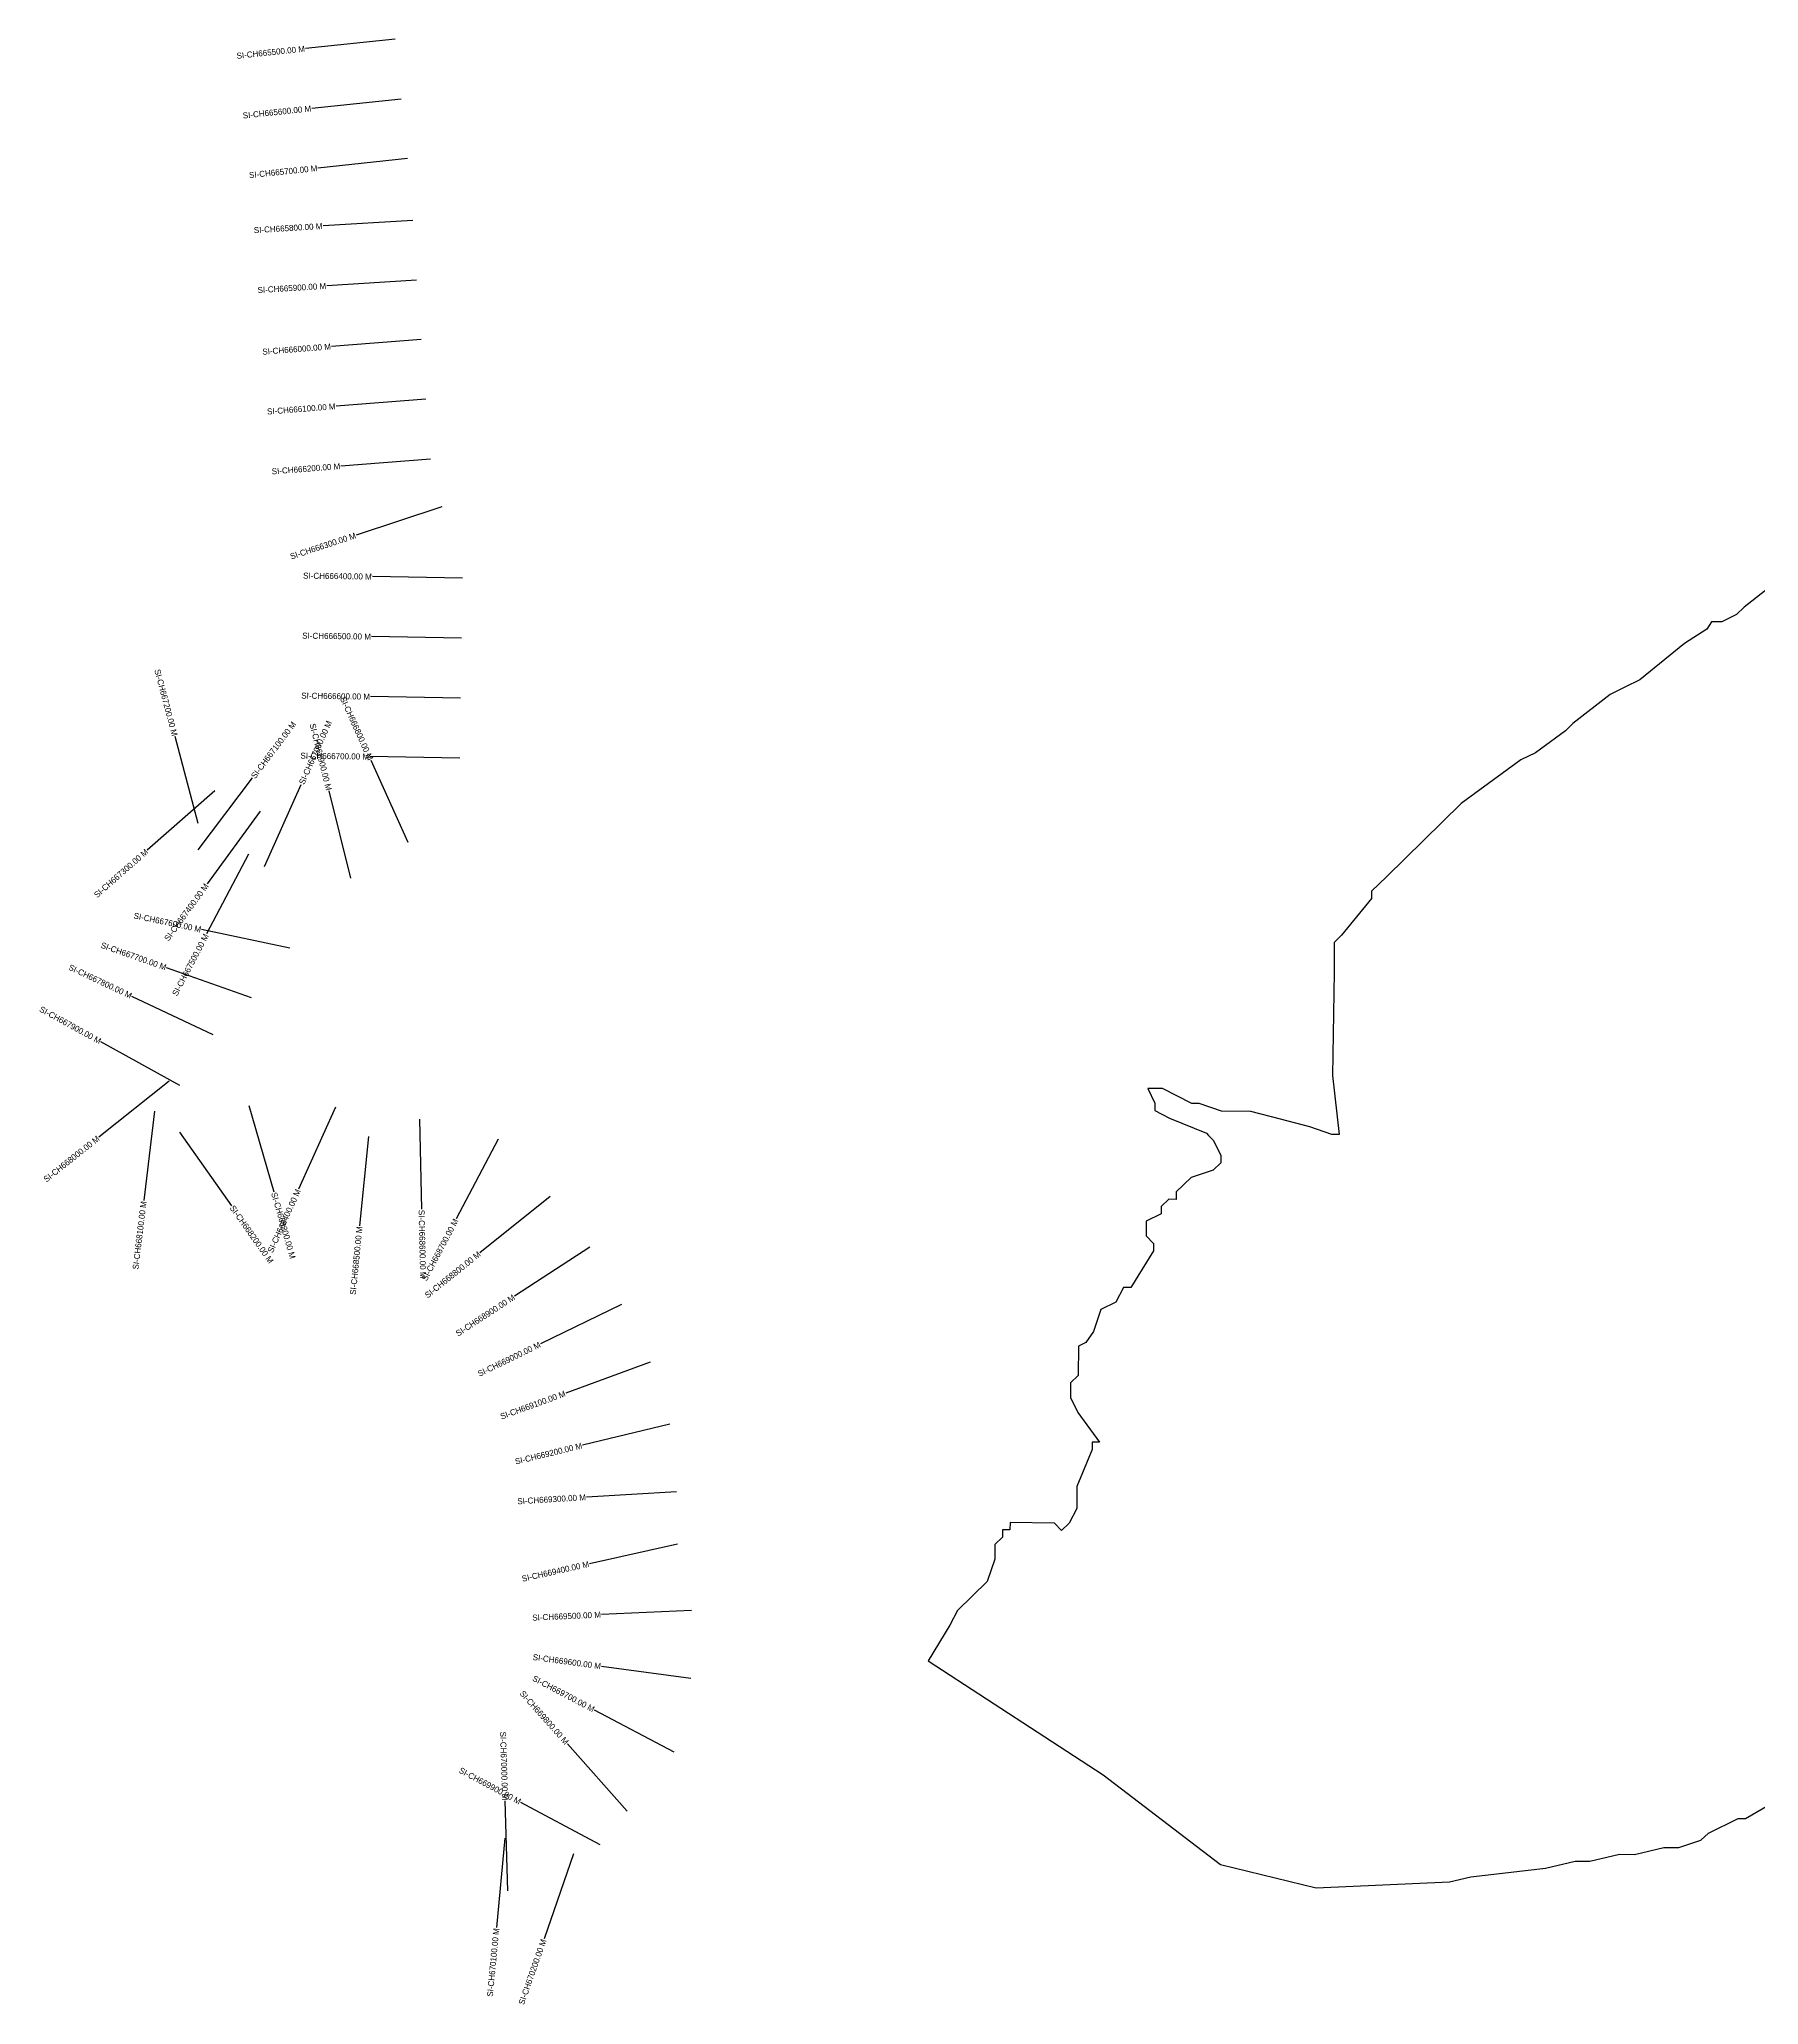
# Model space of a CAD drawing. Header units: metres. Extents: x 334861 to 340591, y 1777043 to 1780600.
# Drawn here: x 334861 to 337726, y 1777043 to 1780318 of the extents above; entities that cross this region are included whole.
import ezdxf
from ezdxf.enums import TextEntityAlignment as Align

# ---------------------------------------------------------------- set-up
doc = ezdxf.new("R2010")
doc.units = ezdxf.units.M
for name, color, linetype in [('CS', 134, 'Continuous'), ('CSMark', 6, 'Continuous'), ('VILLAGE BOUNDRY', 10, 'Continuous')]:
    doc.layers.add(name, color=color, linetype=linetype)

msp = doc.modelspace()

# ---------------------------------------------------------------- linework, layer by layer
at = {"layer": 'CS'}
for p, q in [((335454, 1780318), (335304.8, 1780302.4)), ((335464.4, 1780218.5), (335315.2, 1780202.9)), ((335474.8, 1780119.1), (335325.6, 1780103.5)), ((335483.7, 1780016.3), (335334, 1780007)), ((335489.9, 1779916.5), (335340.1, 1779907.2)), ((335497.6, 1779818), (335348.1, 1779806.3)), ((335505.4, 1779718.3), (335355.9, 1779706.6)), ((335513.2, 1779618.6), (335363.7, 1779606.9)), ((335531.8, 1779538.7), (335389.3, 1779491.9)), ((335566.3, 1779420.3), (335416.3, 1779422.6)), ((335564.8, 1779320.3), (335414.8, 1779322.6)), ((335563.3, 1779220.3), (335413.3, 1779222.6)), ((335126.1, 1779011.4), (335087.4, 1779156.3)), ((335561.8, 1779120.3), (335411.8, 1779122.6)), ((335475.7, 1778979.6), (335414.1, 1779116.4)), ((335153.7, 1779065.7), (335041.1, 1778966.5)), ((335126.2, 1778967.4), (335216.5, 1779087.2)), ((335236.5, 1778939.4), (335297.6, 1779076.3)), ((335380.2, 1778920), (335344.1, 1779065.6)), ((335229.3, 1779031.5), (335140.7, 1778910.4)), ((335209.7, 1778960.2), (335140, 1778827.3)), ((335278.6, 1778803.4), (335131.8, 1778834.3)), ((335214.8, 1778720.9), (335073.3, 1778770.7)), ((335151.1, 1778659), (335015.5, 1778723.1)), ((335095.3, 1778574.8), (334963.9, 1778647.2)), ((335077.9, 1778581.8), (334960.4, 1778488.5)), ((335210.5, 1778541.5), (335251.9, 1778397.3)), ((335355, 1778538.7), (335293.2, 1778402)), ((335053.4, 1778531.7), (335035.3, 1778382.8)), ((335494.8, 1778518.4), (335498.2, 1778368.4)), ((335095.1, 1778496.6), (335181.5, 1778374.1)), ((335409.7, 1778489.9), (335395, 1778340.7)), ((335625.8, 1778485.3), (335556, 1778352.5)), ((335712.3, 1778389.8), (335595.4, 1778295.8)), ((335778.7, 1778305.4), (335653.2, 1778223.4)), ((335831.3, 1778209.7), (335696.4, 1778144)), ((335879.3, 1778113.4), (335738.3, 1778062.1)), ((335912.1, 1778010.3), (335766.3, 1777975)), ((335922.8, 1777897.7), (335773, 1777888.7)), ((335924.5, 1777810.3), (335778.1, 1777777.6)), ((335947.9, 1777699.7), (335798, 1777693)), ((335946.6, 1777586.3), (335798, 1777606.7)), ((335918.9, 1777463.9), (335786.3, 1777533.9)), ((335840.7, 1777365.4), (335741.2, 1777477.7)), ((335642, 1777232.7), (335637.4, 1777382.6)), ((335795.6, 1777309.1), (335663.4, 1777380)), ((335637.1, 1777320.6), (335622.9, 1777171.3)), ((335751.6, 1777294.2), (335702.2, 1777152.5))]:
    msp.add_line(p, q, dxfattribs=at)
at = {"layer": 'VILLAGE BOUNDRY'}
msp.add_lwpolyline([(337763.6, 1779420.1), (337701.6, 1779371.6), (337689.1, 1779359.4), (337664.4, 1779347.4), (337647.6, 1779347.4), (337639.6, 1779335.3), (337602.4, 1779311.1), (337527.9, 1779250.4), (337503.2, 1779238.3), (337478.4, 1779226.3), (337416.3, 1779177.8), (337403.9, 1779165.6), (337354.3, 1779129.2), (337329.5, 1779117.1), (337230.3, 1779044.4), (337105.8, 1778922.6), (337081, 1778898.3), (337080.8, 1778886), (337030.9, 1778825), (337018.5, 1778812.8), (337018.5, 1778763.6), (337016.1, 1778591.3), (337027.3, 1778492.7), (337015, 1778492.7), (336978.2, 1778505.5), (336929.1, 1778518.4), (336880, 1778531.2), (336830.8, 1778531.8), (336794, 1778544.5), (336781.7, 1778544.6), (336732.7, 1778569.8), (336708.1, 1778569.8), (336720.2, 1778545.3), (336720, 1778533), (336744.5, 1778520.4), (336805.8, 1778495.1), (336809.3, 1778491.5), (336817.9, 1778482.7), (336830, 1778457.9), (336829.8, 1778445.6), (336817.4, 1778433.4), (336780.3, 1778421.5), (336755.5, 1778397.2), (336755.3, 1778384.9), (336743, 1778385), (336730.6, 1778372.8), (336730.4, 1778360.5), (336705.7, 1778348.5), (336705.4, 1778323.9), (336717.6, 1778311.4), (336717.5, 1778299.1), (336679.9, 1778238), (336667.6, 1778238.1), (336655, 1778213.7), (336630.2, 1778201.6), (336617.5, 1778164.8), (336605, 1778146.5), (336592.6, 1778140.5), (336592.1, 1778091.3), (336579.6, 1778079.1), (336579.4, 1778054.5), (336591.4, 1778029.7), (336627.8, 1777980.1), (336615.5, 1777980.2), (336615.4, 1777967.9), (336590.1, 1777906.6), (336589.7, 1777869.7), (336577.1, 1777845.3), (336564.7, 1777833.1), (336552.5, 1777845.5), (336478.7, 1777846.3), (336478.5, 1777834), (336466.2, 1777834.1), (336466.1, 1777821.8), (336453.6, 1777809.7), (336453.5, 1777797.4), (336453.4, 1777785.1), (336440.6, 1777748.3), (336390.9, 1777699.6), (336378.3, 1777675.1), (336342, 1777615.8), (336634.1, 1777426.1), (336829.4, 1777276.3), (336989, 1777237.6), (337210.7, 1777247.5), (337246.5, 1777256.1), (337370.9, 1777270.4), (337420.3, 1777282.1), (337444.9, 1777281.9), (337494.2, 1777293.6), (337518.9, 1777293.4), (337568.2, 1777304.9), (337592.8, 1777304.9), (337629.9, 1777316.8), (337642.3, 1777328.9), (337691.8, 1777353), (337704.1, 1777352.9), (337766.1, 1777389.1)], dxfattribs=at)

# ---------------------------------------------------------------- texts
at = {"layer": 'CSMark'}
for s, rotation, p in [('SI-CH665500.00 M', 5.9724, (335303.8, 1780302.3)), ('SI-CH665600.00 M', 5.9724, (335314.2, 1780202.8)), ('SI-CH665700.00 M', 5.9724, (335324.6, 1780103.4)), ('SI-CH665800.00 M', 3.5486, (335333, 1780006.9)), ('SI-CH665900.00 M', 3.5486, (335339.2, 1779907.1)), ('SI-CH666000.00 M', 4.4878, (335347.1, 1779806.2)), ('SI-CH666100.00 M', 4.4878, (335354.9, 1779706.5)), ('SI-CH666200.00 M', 4.4878, (335362.7, 1779606.8)), ('SI-CH666300.00 M', 18.2142, (335388.3, 1779491.5)), ('SI-CH666400.00 M', 359.14, (335415.3, 1779422.6)), ('SI-CH666500.00 M', 359.14, (335413.8, 1779322.6)), ('SI-CH667200.00 M', 284.9326, (335087.2, 1779157.3)), ('SI-CH666600.00 M', 359.14, (335412.3, 1779222.6)), ('SI-CH666800.00 M', 294.273, (335413.6, 1779117.3)), ('SI-CH666900.00 M', 283.9288, (335343.9, 1779066.6)), ('SI-CH666700.00 M', 359.14, (335410.8, 1779122.6)), ('SI-CH667300.00 M', 41.3634, (335040.4, 1778965.9)), ('SI-CH667400.00 M', 53.8342, (335140.1, 1778909.6)), ('SI-CH667600.00 M', 348.1222, (335130.8, 1778834.5)), ('SI-CH667700.00 M', 340.5824, (335072.4, 1778771.1)), ('SI-CH667500.00 M', 62.3248, (335139.6, 1778826.4)), ('SI-CH667800.00 M', 334.7034, (335014.6, 1778723.6)), ('SI-CH667900.00 M', 331.1602, (334963.1, 1778647.7)), ('SI-CH668000.00 M', 38.4853, (334959.7, 1778487.9)), ('SI-CH668100.00 M', 83.0768, (335035.2, 1778381.8)), ('SI-CH668400.00 M', 65.6633, (335292.8, 1778401.1)), ('SI-CH668700.00 M', 62.2691, (335555.6, 1778351.6)), ('SI-CH668500.00 M', 84.3496, (335394.9, 1778339.7)), ('SI-CH668800.00 M', 38.7812, (335594.6, 1778295.2)), ('SI-CH668900.00 M', 33.158, (335652.3, 1778222.9)), ('SI-CH669000.00 M', 25.9475, (335695.5, 1778143.6)), ('SI-CH669100.00 M', 20.0052, (335737.4, 1778061.7)), ('SI-CH669200.00 M', 13.6126, (335765.4, 1777974.7)), ('SI-CH669300.00 M', 3.4624, (335772, 1777888.6)), ('SI-CH669400.00 M', 12.5793, (335777.1, 1777777.4)), ('SI-CH669500.00 M', 2.5653, (335797, 1777692.9)), ('SI-CH669600.00 M', 352.1711, (335797, 1777606.8)), ('SI-CH669700.00 M', 332.1804, (335785.4, 1777534.4)), ('SI-CH669800.00 M', 311.5425, (335740.6, 1777478.5)), ('SI-CH670000.00 M', 271.7612, (335637.4, 1777383.6)), ('SI-CH669900.00 M', 331.7692, (335662.6, 1777380.5)), ('SI-CH670100.00 M', 84.5653, (335622.8, 1777170.3)), ('SI-CH670200.00 M', 70.7798, (335701.8, 1777151.6))]:
    msp.add_text(s, height=10, rotation=rotation, dxfattribs=at).set_placement(p, align=Align.MIDDLE_RIGHT)
for s, rotation, p in [('SI-CH667100.00 M', 52.9856, (335217.1, 1779088)), ('SI-CH667000.00 M', 65.936, (335298, 1779077.2)), ('SI-CH668200.00 M', 305.2007, (335182.1, 1778373.3)), ('SI-CH668300.00 M', 286.0165, (335252.2, 1778396.4)), ('SI-CH668600.00 M', 271.3007, (335498.2, 1778367.4))]:
    msp.add_text(s, height=10, rotation=rotation, dxfattribs=at).set_placement(p, align=Align.MIDDLE_LEFT)

doc.saveas('drawing.dxf')
